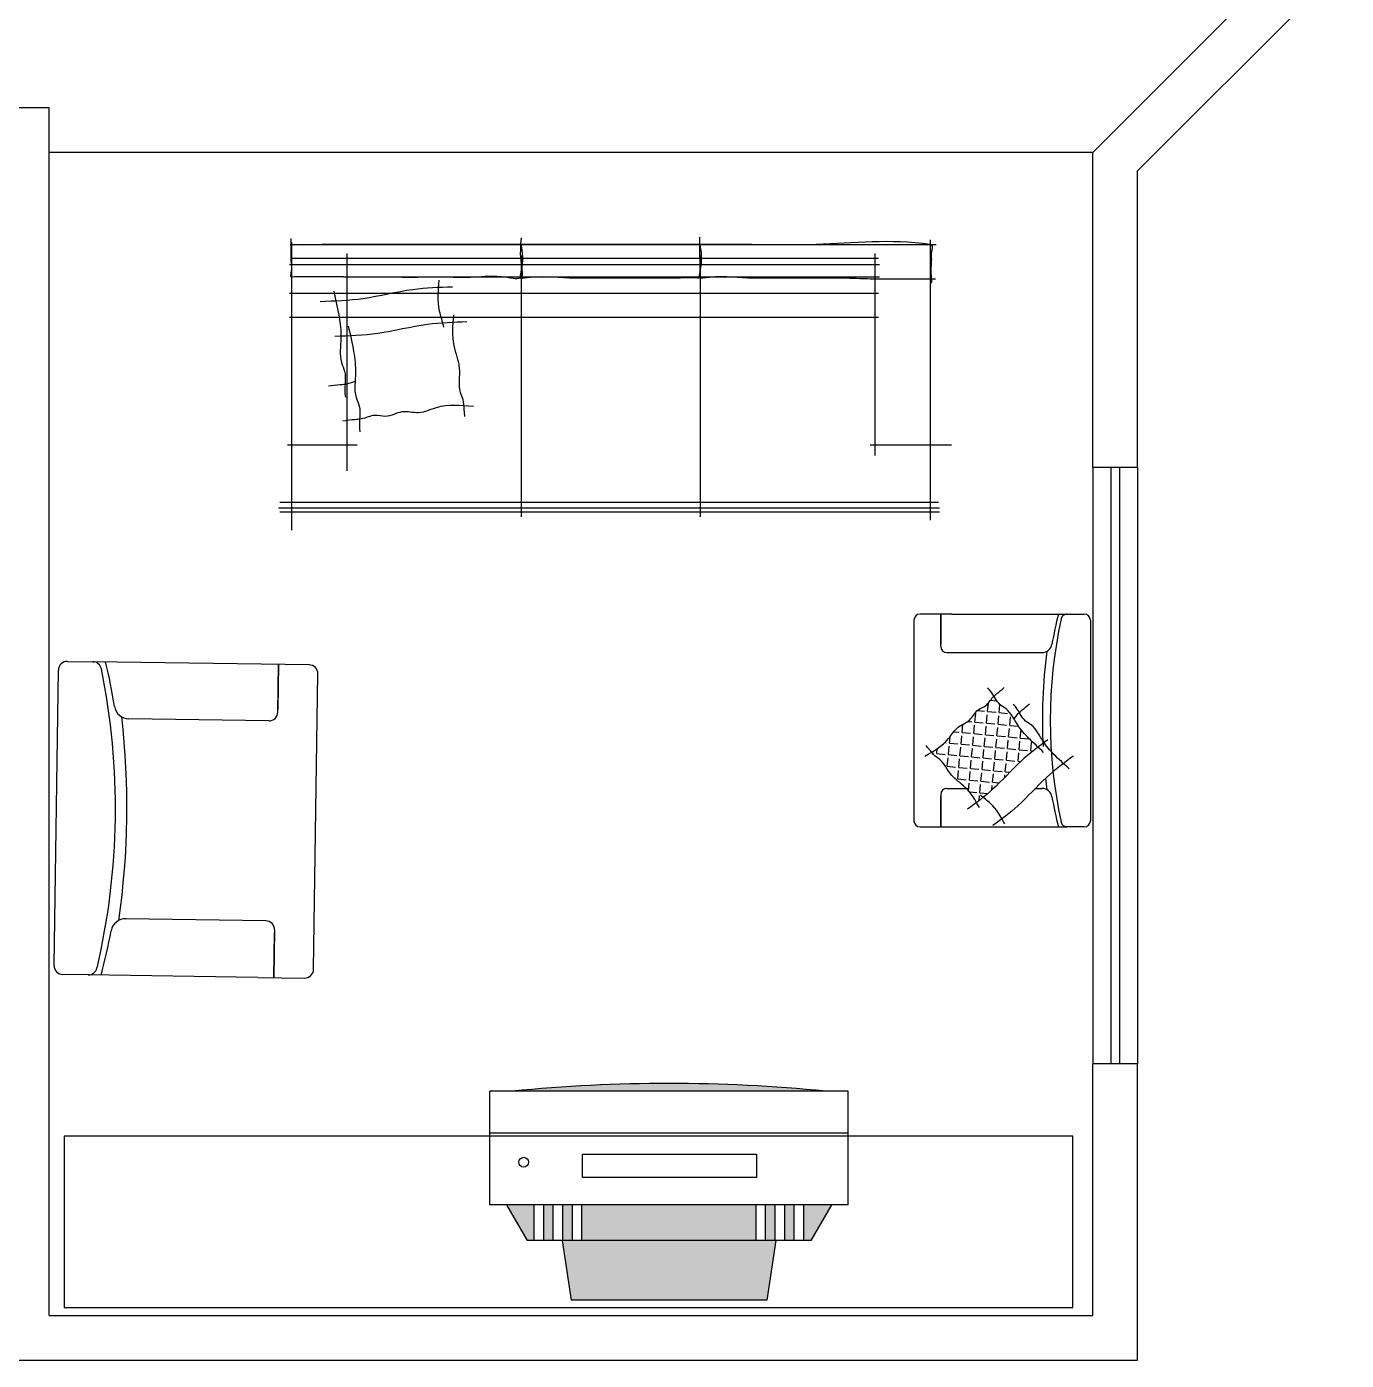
# Model space of a CAD drawing. Extents: x 33 to 1815, y -14679 to 245.
# Drawn here: x 47.698 to 52.123, y -2.458 to 2.014 of the extents above; entities that cross this region are included whole.
import ezdxf

# ---------------------------------------------------------------- set-up
doc = ezdxf.new("R2010")
doc.units = 0
doc.header["$MEASUREMENT"] = 0
for name, color, linetype in [('ESQUADRIA', 2, 'CONTINUOUS'), ('JANELA', 3, 'CONTINUOUS'), ('PAREDE', 6, 'CONTINUOUS'), ('PORTA', 3, 'CONTINUOUS'), ('TEXTO', 1, 'CONTINUOUS')]:
    doc.layers.add(name, color=color, linetype=linetype)

msp = doc.modelspace()

# ---------------------------------------------------------------- hatches: boundary and pattern name
at = {"layer": 'TEXTO'}
h = msp.add_hatch(dxfattribs=at)
h.set_pattern_fill('ANGLE', color=256, scale=0.0056, angle=-5.4601, style=0)
h.set_pattern_definition([(354.539914, (83.1617, -76.530344), (0.003721977, 0.03893852), [0.028448, -0.010668]), (84.539914, (83.1617, -76.530344), (-0.03893852, 0.003721977), [0.028448, -0.010668])])
edge = h.paths.add_edge_path()
edge.add_spline(control_points=[(50.7318, -0.4189), (50.7355, -0.4236), (50.7435, -0.4333), (50.7741, -0.4503), (50.7929, -0.4998), (50.84, -0.5287), (50.8602, -0.5531), (50.8667, -0.5623)], knot_values=[6.085426, 6.085426, 6.085426, 6.085426, 8.299996, 10.783373, 18.908118, 26.65072, 30.851271, 30.851271, 30.851271, 30.851271], degree=3, periodic=0)
edge.add_spline(control_points=[(50.8667, -0.5623), (50.8724, -0.5703), (50.8777, -0.5788), (50.8829, -0.5874)], knot_values=[2.368889, 2.368889, 2.368889, 2.368889, 6.085426, 6.085426, 6.085426, 6.085426], degree=3, periodic=0)
edge.add_spline(control_points=[(50.8829, -0.5874), (50.8903, -0.5818), (50.8976, -0.5761), (50.9049, -0.5703)], knot_values=[36.419604, 36.419604, 36.419604, 36.419604, 39.900755, 39.900755, 39.900755, 39.900755], degree=3, periodic=0)
edge.add_spline(control_points=[(50.9049, -0.5703), (50.9154, -0.5619), (50.9603, -0.5242), (51.015, -0.4605), (51.0693, -0.4169), (51.0888, -0.402)], knot_values=[5.210065, 5.210065, 5.210065, 5.210065, 10.261947, 27.240457, 36.419604, 36.419604, 36.419604, 36.419604], degree=3, periodic=0)
edge.add_spline(control_points=[(51.0888, -0.402), (51.0781, -0.392), (51.0538, -0.3688), (51.0262, -0.3379), (51.0126, -0.3141), (51.0085, -0.3072)], knot_values=[3.221983, 3.221983, 3.221983, 3.221983, 8.715477, 15.826345, 18.758194, 18.758194, 18.758194, 18.758194], degree=3, periodic=0)
edge.add_spline(control_points=[(51.0085, -0.3072), (51.001, -0.2948), (50.9887, -0.2759), (50.9573, -0.2591), (50.9472, -0.2413), (50.9411, -0.2309)], knot_values=[18.758194, 18.758194, 18.758194, 18.758194, 24.10396, 27.173592, 31.658377, 31.658377, 31.658377, 31.658377], degree=3, periodic=0)
edge.add_spline(control_points=[(50.9411, -0.2309), (50.9398, -0.232), (50.9297, -0.2417), (50.9186, -0.2647), (50.8805, -0.2758), (50.8637, -0.3165), (50.8157, -0.3313), (50.7873, -0.3828), (50.7533, -0.4062), (50.7318, -0.4189)], knot_values=[3.207901, 3.207901, 3.207901, 3.207901, 3.858919, 8.469464, 12.098678, 17.715719, 23.332774, 29.534472, 38.751477, 38.751477, 38.751477, 38.751477], degree=3, periodic=0)
h = msp.add_hatch(dxfattribs=at)
h.set_pattern_fill('DOTS,_O', color=256, scale=0.005, angle=135)
h.set_pattern_definition([(135, (-113.974764, 30.6887804), (-0.0084189901, -0.00280633004), [0, -0.0079375])])
h.paths.add_polyline_path([(49.326, -1.5554), (50.3773, -1.5554, 0.049264)])
h = msp.add_hatch(color=256, dxfattribs=at)
h.dxf.hatch_style = 1
h.paths.add_polyline_path([(49.3996, -1.936), (49.3068, -1.936), (49.3762, -2.0562), (49.3996, -2.0562)])
h.paths.add_polyline_path([(50.3037, -2.0562), (50.327, -2.0562), (50.3964, -1.936), (50.3037, -1.936)])
h.paths.add_polyline_path([(50.1435, -2.0562), (50.1435, -1.936), (49.5598, -1.936), (49.5598, -2.0562)])
h.paths.add_polyline_path([(49.493, -2.0562), (49.5231, -2.2564), (50.1801, -2.2564), (50.2102, -2.0562)])
h = msp.add_hatch(color=256, dxfattribs=at)
h.dxf.hatch_style = 1
h.paths.add_polyline_path([(49.5277, -1.936), (49.4957, -1.936), (49.4957, -2.0562), (49.5277, -2.0562)])
h.paths.add_polyline_path([(49.4636, -1.936), (49.4316, -1.936), (49.4316, -2.0562), (49.4636, -2.0562)])
h = msp.add_hatch(color=256, dxfattribs=at)
h.dxf.hatch_style = 1
h.paths.add_polyline_path([(50.2075, -1.936), (50.1755, -1.936), (50.1755, -2.0562), (50.2075, -2.0562)])
h.paths.add_polyline_path([(50.2396, -2.0562), (50.2716, -2.0562), (50.2716, -1.936), (50.2396, -1.936)])

# ---------------------------------------------------------------- linework, layer by layer
at = {"layer": 'ESQUADRIA'}
for p, q in [((51.2727, 0.5362), (51.2727, -1.4638)), ((51.4227, 0.5362), (51.4227, -1.4638))]:
    msp.add_line(p, q, dxfattribs=at)
at = {"layer": 'JANELA', "color": 3}
for p, q in [((51.3327, 0.5362), (51.3327, -1.4638)), ((51.3327, 0.5362), (51.3327, -1.4638)), ((51.3627, 0.5362), (51.3627, -1.4638))]:
    msp.add_line(p, q, dxfattribs=at)
at = {"layer": 'PAREDE'}
for p, q in [((51.2727, 1.5923), (51.9727, 2.2923)), ((51.4227, 1.5302), (52.1227, 2.2302)), ((45.0227, 1.7423), (47.7727, 1.7423)), ((47.7727, -2.3077), (47.7727, 1.7423)), ((51.2727, 0.5362), (51.2727, 1.5923)), ((51.4227, 0.5362), (51.4227, 1.5302)), ((51.4227, 0.5362), (51.2727, 0.5362)), ((51.2727, -2.3077), (51.2727, -1.4638)), ((51.4227, -1.4638), (51.2727, -1.4638)), ((51.4227, -2.4577), (51.4227, -1.4638)), ((47.7727, -2.3077), (50.5227, -2.3077)), ((50.5227, -2.3077), (51.2727, -2.3077)), ((46.9227, -2.4577), (50.5227, -2.4577)), ((50.5227, -2.4577), (51.4227, -2.4577))]:
    msp.add_line(p, q, dxfattribs=at)
at = {"layer": 'PORTA', "color": 3}
msp.add_line((51.2727, 1.5923), (47.7727, 1.5923), dxfattribs=at)
at = {"layer": 'TEXTO'}
for p, q in [((50.727, 1.2986), (50.727, 0.3587)), ((48.5812, 1.283), (50.7469, 1.283)), ((48.587, 0.325), (48.587, 1.2914)), ((48.772, 0.5244), (48.772, 1.2536)), ((50.542, 1.2536), (50.542, 0.5756)), ((48.579, 1.2165), (50.5576, 1.2165)), ((48.5826, 1.238), (50.554, 1.238)), ((49.357, 0.3704), (49.357, 1.2464)), ((49.957, 0.3704), (49.957, 1.2464)), ((48.76, 1.1744), (50.5576, 1.1744)), ((48.5785, 1.1201), (50.554, 1.1201)), ((48.5785, 1.0402), (50.554, 1.0402)), ((48.8059, 0.61), (48.5723, 0.61)), ((50.7984, 0.61), (50.5264, 0.61)), ((48.5463, 0.419), (50.7553, 0.419)), ((48.5427, 0.4009), (50.7589, 0.4009)), ((50.7589, 0.386), (48.5463, 0.386)), ((50.6729, 0.024), (50.6729, -0.6492)), ((50.7995, 0.0444), (50.6933, 0.0444)), ((50.7631, 0.0444), (50.7631, -0.0576)), ((50.7631, -0.0644), (50.7631, 0.0444)), ((50.7995, 0.0444), (51.1866, 0.0444)), ((51.1842, 0.0444), (51.2441, 0.0444)), ((51.1866, 0.0444), (51.1842, 0.0444)), ((51.2645, 0.024), (51.2645, -0.6492)), ((50.7835, -0.0848), (51.1022, -0.0848)), ((47.8347, -0.1143), (47.9228, -0.1156)), ((48.6446, -0.1261), (47.9192, -0.1155)), ((47.9192, -0.1155), (47.9228, -0.1156)), ((48.5397, -0.2846), (48.542, -0.1246)), ((48.542, -0.1246), (48.5398, -0.2746)), ((47.7898, -1.1337), (47.8043, -0.1438)), ((48.6597, -1.1464), (48.6742, -0.1565)), ((48.5093, -0.3141), (48.0406, -0.3073)), ((48.1081, -0.3083), (48.0406, -0.3073)), ((50.7631, -0.5608), (50.7631, -0.6696)), ((50.7631, -0.6696), (50.7631, -0.5676)), ((50.7835, -0.5404), (50.8559, -0.5404)), ((51.0798, -0.5404), (51.1022, -0.5404)), ((50.6933, -0.6696), (51.1866, -0.6696)), ((51.2441, -0.6696), (51.1842, -0.6696)), ((51.1866, -0.6696), (51.1842, -0.6696)), ((48.4995, -0.9841), (48.0308, -0.9772)), ((48.529, -1.0145), (48.5267, -1.1745)), ((48.5267, -1.1745), (48.5289, -1.0245)), ((47.9075, -1.1654), (47.8193, -1.1642)), ((48.473, -1.1737), (47.9039, -1.1654)), ((47.9039, -1.1654), (47.9075, -1.1654)), ((48.473, -1.1737), (48.6293, -1.176)), ((50.4522, -1.5554), (49.2511, -1.5554)), ((49.2511, -1.936), (49.2511, -1.5554)), ((50.4522, -1.936), (50.4522, -1.5554)), ((50.4522, -1.6957), (49.2511, -1.6957)), ((51.206, -1.7059), (47.8232, -1.7059)), ((47.8232, -1.7059), (47.8232, -2.2809)), ((51.206, -2.2809), (51.206, -1.7059)), ((49.5612, -1.766), (50.1446, -1.766)), ((49.5612, -1.8453), (49.5612, -1.766)), ((50.1446, -1.766), (50.1446, -1.8453)), ((50.1446, -1.8453), (49.5612, -1.8453)), ((50.4522, -1.936), (49.2511, -1.936)), ((49.3068, -1.936), (49.3762, -2.0562)), ((49.3996, -2.0562), (49.3996, -1.936)), ((49.4316, -2.0562), (49.4316, -1.936)), ((49.4636, -2.0562), (49.4636, -1.936)), ((49.4957, -2.0562), (49.4957, -1.936)), ((49.5277, -2.0562), (49.5277, -1.936)), ((49.5598, -2.0562), (49.5598, -1.936)), ((50.1435, -2.0562), (50.1435, -1.936)), ((50.1755, -2.0562), (50.1755, -1.936)), ((50.2075, -2.0562), (50.2075, -1.936)), ((50.2396, -2.0562), (50.2396, -1.936)), ((50.2716, -2.0562), (50.2716, -1.936)), ((50.3037, -2.0562), (50.3037, -1.936)), ((50.3964, -1.936), (50.327, -2.0562)), ((50.327, -2.0562), (49.3762, -2.0562)), ((49.493, -2.0562), (49.5231, -2.2564)), ((50.2102, -2.0562), (50.1801, -2.2564)), ((50.1801, -2.2564), (49.5231, -2.2564)), ((47.8232, -2.2809), (51.206, -2.2809))]:
    msp.add_line(p, q, dxfattribs=at)
msp.add_circle((49.3643, -1.7934), 0.0164, dxfattribs=at)
for centre, radius, start, end in [((50.6933, 0.024), 0.0204, 90, 180), ((52.7249, -0.3126), 1.5951, 167.6576, 192.3424), ((52.4261, -0.2786), 1.3094, 165.7192, 170.2373), ((51.1866, 0.024), 0.0204, 90, 167.6576), ((51.2441, 0.024), 0.0204, 0, 90), ((50.7835, -0.0644), 0.0204, 180, 270), ((51.1022, -0.0508), 0.034, 270, 350.2373), ((52.8983, -0.3126), 1.7947, 172.5701, 182.7923), ((47.8342, -0.1443), 0.03, 89.163, 179.163), ((47.9188, -0.1455), 0.03, 11.5054, 89.163), ((46.0897, -0.5638), 1.9256, 8.9256, 13.4438), ((48.6442, -0.1561), 0.03, 359.163, 89.163), ((45.6496, -0.6074), 2.3458, 346.8205, 11.5054), ((48.0413, -0.2573), 0.05, 188.9256, 269.163), ((45.3946, -0.6037), 2.6393, 351.7331, 6.5929), ((48.5097, -0.2841), 0.03, 269.163, 359.163), ((52.8983, -0.3126), 1.7947, 186.2016, 187.4299), ((50.7835, -0.5608), 0.0204, 90, 180), ((51.1022, -0.5744), 0.034, 9.7627, 90), ((52.4261, -0.3466), 1.3094, 189.7627, 194.2808), ((50.6933, -0.6492), 0.0204, 180, 270), ((51.1866, -0.6492), 0.0204, 192.3424, 270), ((51.2441, -0.6492), 0.0204, 270, 0), ((48.0301, -1.0272), 0.05, 89.163, 169.4003), ((46.0882, -0.6638), 1.9256, 344.8822, 349.4003), ((48.499, -1.0141), 0.03, 359.163, 89.163), ((47.8198, -1.1342), 0.03, 179.163, 269.163), ((47.9043, -1.1354), 0.03, 269.163, 346.8205), ((48.6297, -1.146), 0.03, 269.163, 359.163), ((49.8516, -6.8774), 5.3479, 84.3593, 95.6407)]:
    msp.add_arc(centre, radius, start, end, dxfattribs=at)
for points, knots in [([(48.7613, 1.1744), (48.7362, 1.1744), (48.7034, 1.1744), (48.6638, 1.1744), (48.6462, 1.1744), (48.6333, 1.1744), (48.617, 1.1742), (48.6031, 1.1763), (48.5811, 1.172), (48.5892, 1.2017), (48.5841, 1.2251), (48.5853, 1.2568), (48.5851, 1.2757), (48.5851, 1.2872), (48.5851, 1.2948), (48.5851, 1.3002), (48.5851, 1.3032)], [0, 0, 0, 0, 7.527368, 9.819949, 11.883267, 12.800321, 13.717375, 16.697694, 17.614747, 19.049064, 23.170994, 26.147968, 28.208933, 28.89594, 29.582919, 30.4989, 30.4989, 30.4989, 30.4989]), ([(50.727, 1.1531), (50.7293, 1.1533), (50.735, 1.1554), (50.7285, 1.1877), (50.7321, 1.2116), (50.7325, 1.2411), (50.7302, 1.258), (50.7397, 1.2811), (50.5929, 1.3033), (50.3986, 1.2775), (50.1129, 1.2842), (49.8842, 1.2827), (49.6766, 1.2831), (49.4672, 1.283), (49.265, 1.283), (49.0631, 1.283), (48.8935, 1.283), (48.7722, 1.283), (48.6834, 1.283), (48.6436, 1.2821), (48.6219, 1.2816)], [83.92603, 83.92603, 83.92603, 83.92603, 84.66993, 86.252374, 91.66111, 93.147026, 94.81125, 97.3076, 97.834689, 135.985623, 158.918725, 182.670895, 204.784983, 221.165807, 245.503168, 265.448716, 281.726102, 296.398645, 301.834719, 308.347698, 308.347698, 308.347698, 308.347698]), ([(48.772, 1.1744), (48.7969, 1.1744), (48.8501, 1.1744), (48.9372, 1.1744), (49.0281, 1.1742), (49.1153, 1.175), (49.2088, 1.1721), (49.2764, 1.184), (49.3683, 1.16), (49.3509, 1.2382), (49.3545, 1.2783), (49.357, 1.3055)], [0, 0, 0, 0, 7.454602, 15.981282, 26.132098, 34.658777, 42.373362, 53.33622, 58.5, 62.714076, 71.607756, 71.607756, 71.607756, 71.607756]), ([(49.3551, 1.283), (49.3593, 1.2568), (49.3644, 1.2248), (49.3495, 1.169), (49.4216, 1.1806), (49.484, 1.1702), (49.5859, 1.172), (49.6706, 1.1715), (49.7494, 1.1716), (49.8209, 1.1718), (49.8804, 1.1705), (49.9243, 1.1737), (49.9559, 1.1708), (49.9559, 1.2155), (49.9553, 1.2605), (49.9547, 1.3082)], [0, 0, 0, 0, 9.112526, 11.140358, 12.254531, 27.277705, 32.962158, 42.300932, 52.857743, 56.512012, 63.820602, 70.317149, 70.723144, 72.345427, 79.929195, 79.929195, 79.929195, 79.929195]), ([(49.955, 1.2833), (49.9592, 1.257), (49.9643, 1.225), (49.9493, 1.1692), (50.0215, 1.1808), (50.0839, 1.1705), (50.1858, 1.1722), (50.2705, 1.1717), (50.3493, 1.1718), (50.4208, 1.172), (50.4673, 1.171), (50.5167, 1.1681), (50.7453, 1.1677)], [0, 0, 0, 0, 9.112526, 11.140358, 12.254531, 27.277705, 32.962158, 42.300932, 52.857743, 56.512012, 63.820602, 66.504339, 66.504339, 66.504339, 66.504339]), ([(49.0797, 1.1638), (49.0768, 1.1291), (49.0725, 1.0752), (49.0917, 1.0246), (49.0959, 1.0062)], [0, 0, 0, 0, 12.857473, 19.943392, 19.943392, 19.943392, 19.943392]), ([(48.7989, 0.8237), (48.7898, 0.8208), (48.7736, 0.8139), (48.7432, 0.8125), (48.7225, 0.8098), (48.7094, 0.8082)], [44.090339, 44.090339, 44.090339, 44.090339, 47.625574, 50.472699, 55.455142, 55.455142, 55.455142, 55.455142]), ([(51.0085, -0.3072), (51.0132, -0.3013), (51.0207, -0.2894), (51.0401, -0.2746), (51.0525, -0.2635), (51.0605, -0.2564)], [44.090339, 44.090339, 44.090339, 44.090339, 47.625574, 50.472699, 55.455142, 55.455142, 55.455142, 55.455142]), ([(50.9778, -0.6588), (50.9639, -0.6346), (50.9423, -0.5971), (50.9067, -0.5724), (50.8955, -0.5623)], [0, 0, 0, 0, 12.857473, 19.943392, 19.943392, 19.943392, 19.943392])]:
    msp.add_open_spline(points, degree=3, knots=knots, dxfattribs=at)
for points in [[(48.6822, 1.0927), (48.8257, 1.1028), (48.9929, 1.1328), (49.1251, 1.1417)], [(48.7272, 1.1263), (48.7452, 1.041), (48.7516, 0.9702), (48.7536, 0.8874), (48.7639, 0.8585), (48.7645, 0.7885), (48.7664, 0.7715)], [(49.1286, 1.0471), (49.1299, 0.9442), (49.1483, 0.869), (49.1515, 0.7878), (49.1598, 0.7644), (49.1639, 0.7277), (49.1652, 0.7164), (49.1663, 0.7065)], [(48.7311, 0.976), (48.8747, 0.9861), (49.0418, 1.016), (49.174, 1.0249)], [(48.7761, 1.0096), (48.7941, 0.9243), (48.8005, 0.8535), (48.8025, 0.7707), (48.8129, 0.7418), (48.8135, 0.6718), (48.8153, 0.6548)], [(49.1955, 0.7398), (49.0713, 0.7361), (49.0116, 0.7194), (48.9555, 0.7218), (48.9012, 0.7072), (48.8651, 0.7104), (48.8206, 0.6983), (48.7979, 0.6958), (48.7583, 0.6914)], [(50.7091, -0.4319), (50.7892, -0.3731), (50.8211, -0.335), (50.8591, -0.3112), (50.8882, -0.2769), (50.9135, -0.2626), (50.9373, -0.2345), (50.9511, -0.2226), (50.9753, -0.2017)], [(51.1078, -0.4194), (51.0573, -0.3714), (51.0209, -0.3276), (50.9821, -0.274), (50.9621, -0.2597), (50.93, -0.2138), (50.9211, -0.2035)], [(51.193, -0.4741), (51.1424, -0.4261), (51.1061, -0.3824), (51.0673, -0.3287), (51.0473, -0.3144), (51.0152, -0.2685), (51.0063, -0.2582)], [(50.8926, -0.604), (50.845, -0.5369), (50.7988, -0.4956), (50.7598, -0.4436), (50.7438, -0.4319), (50.7244, -0.4096), (50.7185, -0.4027), (50.7132, -0.3967)], [(51.1222, -0.3769), (51.0322, -0.4487), (50.9357, -0.5442), (50.8526, -0.61)], [(51.2074, -0.4316), (51.1174, -0.5034), (51.0209, -0.5989), (50.9378, -0.6648)]]:
    msp.add_spline(points, degree=3, dxfattribs=at)

doc.saveas('drawing.dxf')
